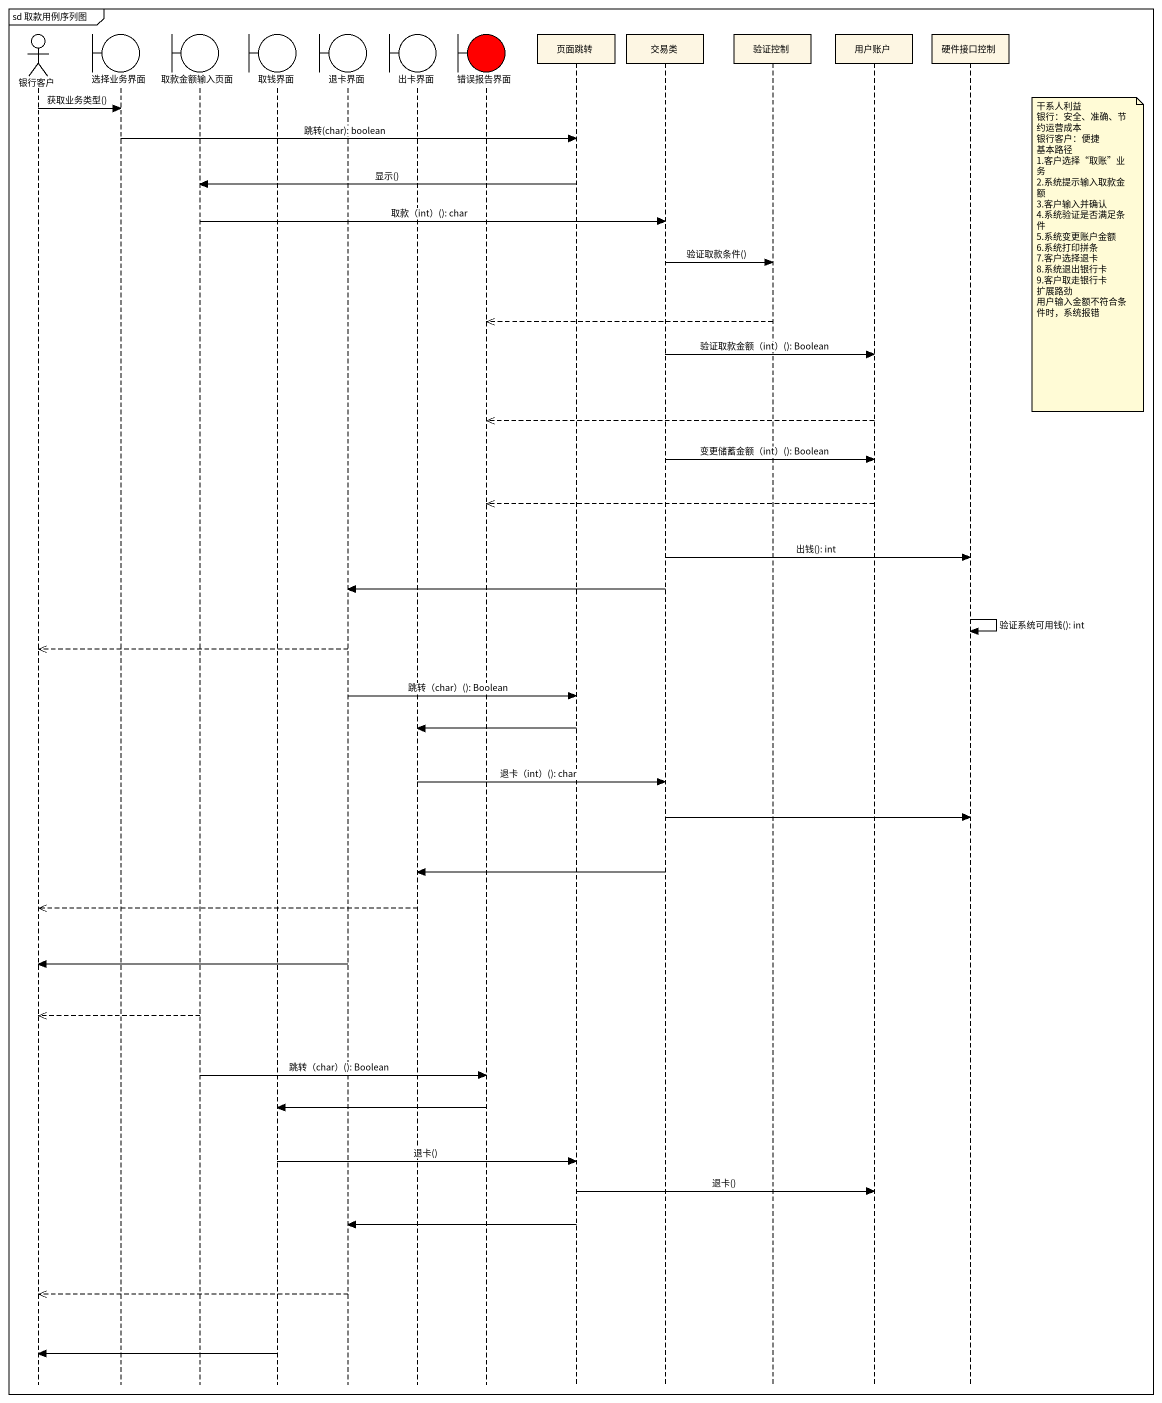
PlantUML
@startuml
mainframe sd 取款用例序列图
hide footbox
actor 银行客户
boundary 选择业务界面
boundary 取款金额输入页面
boundary 取钱界面
boundary 退卡界面
boundary 出卡界面
boundary 错误报告界面 #FF0000
participant 页面跳转
participant 交易类
participant 验证控制
participant 用户账户
participant 硬件接口控制

银行客户 -> 选择业务界面 : 获取业务类型()
选择业务界面 -> 页面跳转 : 跳转(char): boolean
页面跳转 -> 取款金额输入页面 : 显示()
取款金额输入页面 -> 交易类 : 取款（int）(): char
note right of 硬件接口控制
  干系人利益
  银行：安全、准确、节约运营成本
  银行客户：便捷
  基本路径
  1.客户选择“取账”业务
  2.系统提示输入取款金额
  3.客户输入并确认
  4.系统验证是否满足条件
  5.系统变更账户金额
  6.系统打印拼条
  7.客户选择退卡
  8.系统退出银行卡
  9.客户取走银行卡
  扩展路劲
  用户输入金额不符合条件时，系统报错
end note
交易类 -> 验证控制 : 验证取款条件()
验证控制 -->> 错误报告界面
交易类 -> 用户账户 : 验证取款金额（int）(): Boolean
用户账户 -->> 错误报告界面
交易类 -> 用户账户 : 变更储蓄金额（int）(): Boolean
用户账户 -->> 错误报告界面
交易类 -> 硬件接口控制 : 出钱(): int
交易类 -> 退卡界面
硬件接口控制 -> 硬件接口控制 : 验证系统可用钱(): int
退卡界面 -->> 银行客户
退卡界面 -> 页面跳转 : 跳转（char）(): Boolean
页面跳转 -> 出卡界面
出卡界面 -> 交易类 : 退卡（int）(): char
交易类 -> 硬件接口控制
交易类 -> 出卡界面
出卡界面 -->> 银行客户
退卡界面 -> 银行客户
取款金额输入页面 -->> 银行客户
取款金额输入页面 -> 错误报告界面 : 跳转（char）(): Boolean
错误报告界面 -> 取钱界面
取钱界面 -> 页面跳转 : 退卡()
页面跳转 -> 用户账户 : 退卡()
页面跳转 -> 退卡界面
退卡界面 -->> 银行客户
取钱界面 -> 银行客户
@enduml
